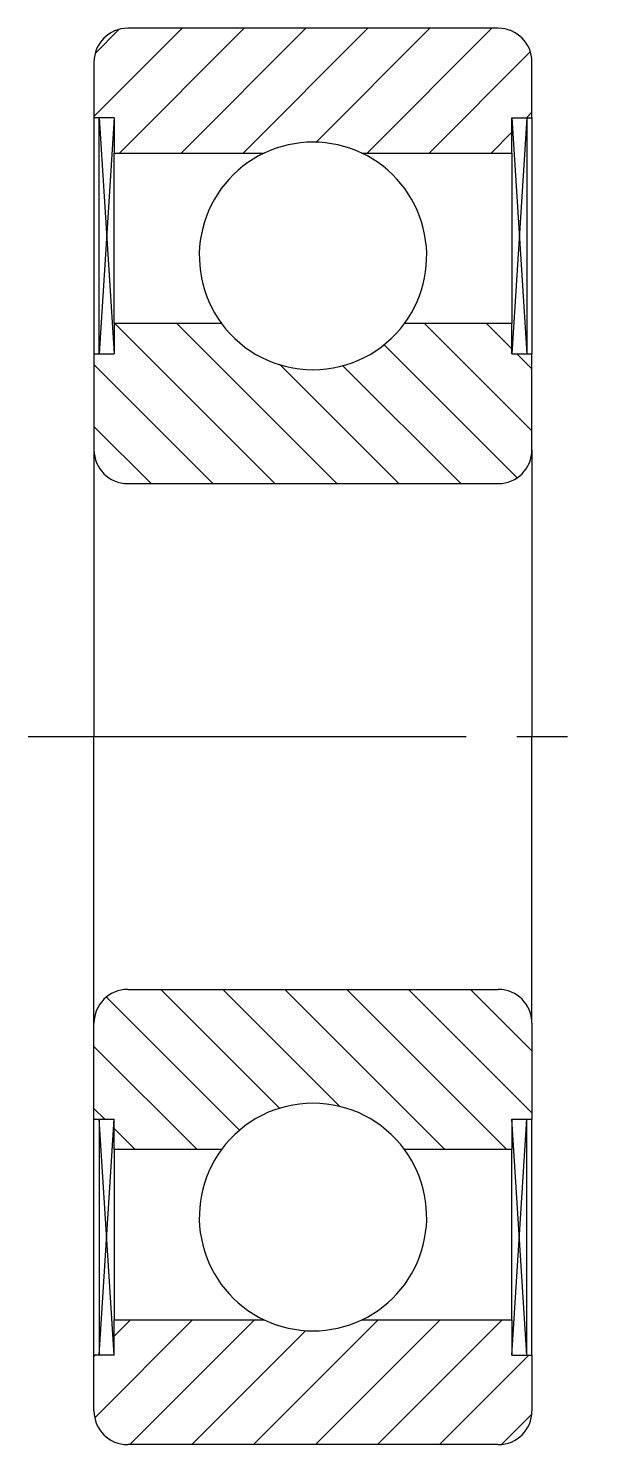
# Model space of a CAD drawing. Extents: x 124.9 to 201.4, y 137.5 to 208.9.
# Drawn here: x 184.49 to 201.39, y 166.9 to 208.9 of the extents above; entities outside this region: 2.
import ezdxf

# ---------------------------------------------------------------- set-up
doc = ezdxf.new("R2010")
doc.units = 0
doc.header["$MEASUREMENT"] = 0
doc.linetypes.add('CENTER', pattern=[17.5, 13, -1.5, 1.5, -1.5])
doc.layers.get('0').update_dxf_attribs({"linetype": 'CONTINUOUS'})
doc.layers.add('CENTER', color=1, linetype='CENTER')
doc.styles.get("Standard").update_dxf_attribs({"font": 'txt.shx', "bigfont": '@extfont2.shx'})

msp = doc.modelspace()

# ---------------------------------------------------------------- linework, layer by layer
at = {"color": 3, "linetype": 'Continuous'}
for p, q in [((186.437, 206.288), (189.052, 208.904)), ((186.477, 208.167), (187.174, 208.864)), ((187.191, 205.204), (190.891, 208.904)), ((189.029, 205.204), (192.729, 208.904)), ((190.868, 205.204), (194.568, 208.904)), ((193.018, 205.515), (196.406, 208.904)), ((194.545, 205.204), (198.245, 208.904)), ((196.383, 205.204), (199.385, 208.206)), ((186.587, 206.254), (187.035, 199.254)), ((187.035, 206.254), (186.587, 199.254)), ((198.839, 206.254), (199.288, 199.254)), ((199.288, 206.254), (198.839, 199.254)), ((199.272, 206.254), (199.437, 206.419)), ((198.222, 205.204), (198.839, 205.821)), ((191.806, 195.404), (187.056, 200.154)), ((193.645, 195.404), (188.895, 200.154)), ((199.437, 196.965), (196.249, 200.154)), ((198.839, 199.402), (198.087, 200.154)), ((198.992, 195.572), (195.036, 199.528)), ((199.437, 198.804), (198.987, 199.254)), ((189.968, 195.404), (186.437, 198.935)), ((195.483, 195.404), (191.944, 198.943)), ((197.322, 195.404), (193.816, 198.91)), ((188.129, 195.404), (186.437, 197.096)), ((191.957, 176.868), (188.422, 180.404)), ((193.746, 176.917), (190.26, 180.404)), ((196.849, 175.654), (192.099, 180.404)), ((198.687, 175.654), (193.937, 180.404)), ((199.437, 176.742), (195.776, 180.404)), ((199.437, 178.581), (197.614, 180.404)), ((190.765, 176.222), (186.81, 180.177)), ((189.495, 175.654), (186.437, 178.711)), ((186.756, 176.554), (186.437, 176.873)), ((186.587, 169.554), (187.035, 176.554)), ((187.035, 169.554), (186.587, 176.554)), ((198.839, 169.554), (199.288, 176.554)), ((199.288, 169.554), (198.839, 176.554)), ((187.656, 175.654), (187.035, 176.275)), ((186.458, 167.702), (189.36, 170.604)), ((187.035, 170.117), (187.522, 170.604)), ((187.499, 166.904), (191.199, 170.604)), ((191.176, 166.904), (194.876, 170.604)), ((193.014, 166.904), (196.714, 170.604)), ((194.853, 166.904), (198.553, 170.604)), ((189.337, 166.904), (192.726, 170.292)), ((186.437, 169.519), (186.472, 169.554)), ((196.691, 166.904), (199.341, 169.554)), ((198.54, 166.914), (199.427, 167.801))]:
    msp.add_line(p, q, dxfattribs=at)
at = {"color": 7, "linetype": 'Continuous'}
for p, q in [((198.437, 208.904), (187.437, 208.904)), ((186.437, 207.904), (186.437, 206.254)), ((199.437, 206.254), (199.437, 207.904)), ((187.035, 206.254), (186.437, 206.254)), ((186.437, 206.254), (186.437, 199.254)), ((186.587, 199.254), (186.587, 206.254)), ((187.035, 206.254), (187.035, 205.204)), ((198.839, 205.204), (198.839, 206.254)), ((198.839, 206.254), (199.437, 206.254)), ((199.288, 206.254), (199.288, 199.254)), ((199.437, 206.254), (199.437, 199.254)), ((187.035, 205.204), (191.492, 205.204)), ((187.035, 200.154), (187.035, 205.204)), ((194.382, 205.204), (198.839, 205.204)), ((198.839, 205.204), (198.839, 200.154)), ((190.219, 200.154), (187.035, 200.154)), ((187.035, 200.154), (187.035, 199.254)), ((198.839, 200.154), (195.656, 200.154)), ((198.839, 199.254), (198.839, 200.154)), ((186.437, 199.254), (186.437, 196.404)), ((186.437, 199.254), (187.035, 199.254)), ((198.839, 199.254), (199.437, 199.254)), ((199.437, 196.404), (199.437, 199.254)), ((186.437, 196.404), (186.437, 187.904)), ((199.437, 196.404), (199.437, 187.904)), ((187.437, 195.404), (198.437, 195.404)), ((186.437, 179.404), (186.437, 187.904)), ((199.437, 179.404), (199.437, 187.904)), ((187.437, 180.404), (198.437, 180.404)), ((186.437, 176.554), (186.437, 179.404)), ((199.437, 179.404), (199.437, 176.554)), ((186.437, 169.554), (186.437, 176.554)), ((186.437, 176.554), (187.035, 176.554)), ((186.587, 176.554), (186.587, 169.554)), ((187.035, 175.654), (187.035, 176.554)), ((198.839, 176.554), (198.839, 175.654)), ((198.839, 176.554), (199.437, 176.554)), ((199.288, 169.554), (199.288, 176.554)), ((199.437, 169.554), (199.437, 176.554)), ((190.219, 175.654), (187.035, 175.654)), ((187.035, 175.654), (187.035, 170.604)), ((198.839, 175.654), (195.656, 175.654)), ((198.839, 170.604), (198.839, 175.654)), ((187.035, 170.604), (191.492, 170.604)), ((187.035, 169.554), (187.035, 170.604)), ((194.382, 170.604), (198.839, 170.604)), ((198.839, 170.604), (198.839, 169.554)), ((186.437, 167.904), (186.437, 169.554)), ((187.035, 169.554), (186.437, 169.554)), ((198.839, 169.554), (199.437, 169.554)), ((199.437, 169.554), (199.437, 167.904)), ((198.437, 166.904), (187.437, 166.904))]:
    msp.add_line(p, q, dxfattribs=at)
for centre, radius, start, end in [((187.437, 207.904), 1, 90, 180), ((198.437, 207.904), 1, 0, 90), ((192.937, 202.154), 3.375, 64.6493, 115.3507), ((192.937, 202.154), 3.375, 115.3507, 216.3412), ((192.937, 202.154), 3.375, 323.6588, 64.6493), ((192.937, 202.154), 3.375, 216.3412, 323.6588), ((187.437, 196.404), 1, 180, 270), ((198.437, 196.404), 1, 270, 0), ((187.437, 179.404), 1, 90, 180), ((198.437, 179.404), 1, 0, 90), ((192.937, 173.654), 3.375, 36.3412, 143.6588), ((192.937, 173.654), 3.375, 143.6588, 244.6493), ((192.937, 173.654), 3.375, 295.3507, 36.3412), ((192.937, 173.654), 3.375, 244.6493, 295.3507), ((187.437, 167.904), 1, 180, 270), ((198.437, 167.904), 1, 270, 0)]:
    msp.add_arc(centre, radius, start, end, dxfattribs=at)
at = {"layer": 'CENTER', "color": 1, "linetype": 'CENTER'}
msp.add_line((184.487, 187.904), (201.387, 187.904), dxfattribs=at)

# ---------------------------------------------------------------- texts
at = {"color": 7, "linetype": 'Continuous'}
for p in [(124.374, 143.288), (124.374, 137.53)]:
    msp.add_text('B6302VV', height=3.2, dxfattribs=at).set_placement(p)

doc.saveas('drawing.dxf')
